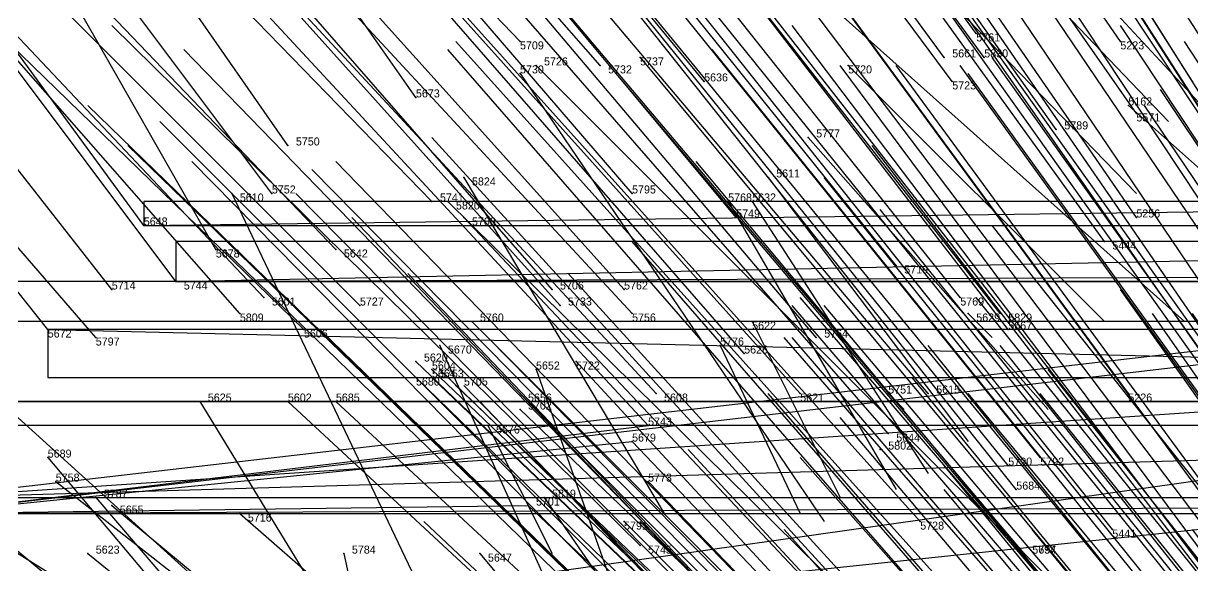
# Model space of a CAD drawing. Extents: x -0.5 to 0.59, y -0.5 to 0.59.
# Drawn here: x -0.378 to -0.232, y 0.3005 to 0.3683 of the extents above; entities that cross this region are included whole.
import ezdxf

# ---------------------------------------------------------------- set-up
doc = ezdxf.new("R2010")
doc.units = 0
for name, color, linetype in [('Clients', 3, 'CONTINUOUS'), ('Facilities', 3, 'CONTINUOUS'), ('Facilities_lines', 3, 'CONTINUOUS'), ('Min_max_boxes', 1, 'CONTINUOUS'), ('Normals', 1, 'CONTINUOUS'), ('Source_points', 5, 'CONTINUOUS'), ('Text', 3, 'CONTINUOUS')]:
    doc.layers.add(name, color=color, linetype=linetype)

msp = doc.modelspace()

# ---------------------------------------------------------------- linework, layer by layer
at = {"layer": 'Clients', "color": 5}
for p in [(-0.3, 0.318, -1.093), (-0.302, 0.316, -1.094), (-0.315, 0.308, -1.101)]:
    msp.add_point(p, dxfattribs=at)
at = {"layer": 'Facilities', "color": 3}
for p in [(-0.259, 0.367, -1.123), (-0.316, 0.366, -1.209), (-0.241, 0.366, -1.095), (-0.301, 0.364, -1.181), (-0.263, 0.364, -1.123), (-0.258, 0.364, -1.116), (-0.314, 0.363, -1.2), (-0.306, 0.363, -1.186), (-0.275, 0.363, -1.25), (-0.316, 0.362, -1.25), (-0.293, 0.361, -1.163), (-0.262, 0.361, -1.115), (-0.232, 0.361, -1.074), (-0.329, 0.359, -1.218), (-0.24, 0.358, -1.25), (-0.239, 0.357, -1.074), (-0.249, 0.355, -1.085), (-0.28, 0.354, -1.25), (-0.345, 0.353, -1.234), (-0.323, 0.349, -1.25), (-0.285, 0.349, -1.25), (-0.352, 0.347, -1.25), (-0.347, 0.347, -1.228), (-0.302, 0.347, -1.152), (-0.327, 0.346, -1.19), (-0.325, 0.346, -1.186), (-0.29, 0.346, -1.25), (-0.287, 0.346, -1.25), (-0.323, 0.344, -1.179), (-0.289, 0.344, -1.125), (-0.239, 0.344, -1.048), (-0.363, 0.343, -1.249), (-0.243, 0.341, -1.046), (-0.354, 0.34, -1.25), (-0.339, 0.34, -1.199), (-0.269, 0.338, -1.079), (-0.359, 0.336, -1.25), (-0.367, 0.335, -1.243), (-0.312, 0.335, -1.145), (-0.303, 0.335, -1.13), (-0.348, 0.334, -1.206), (-0.261, 0.334, -1.059), (-0.351, 0.332, -1.207), (-0.336, 0.333, -1.183), (-0.311, 0.333, -1.139), (-0.302, 0.332, -1.123), (-0.26, 0.332, -1.25), (-0.256, 0.332, -1.047), (-0.322, 0.331, -1.155), (-0.287, 0.331, -1.25), (-0.375, 0.33, -1.249), (-0.369, 0.329, -1.236), (-0.343, 0.33, -1.189), (-0.279, 0.329, -1.079), (-0.255, 0.33, -1.044), (-0.326, 0.328, -1.25), (-0.291, 0.328, -1.25), (-0.329, 0.326, -1.158), (-0.309, 0.326, -1.123), (-0.288, 0.327, -1.091), (-0.327, 0.325, -1.154), (-0.326, 0.325, -1.151), (-0.314, 0.325, -1.25), (-0.329, 0.324, -1.154), (-0.327, 0.324, -1.152), (-0.324, 0.323, -1.144), (-0.316, 0.322, -1.127), (-0.299, 0.322, -1.098), (-0.281, 0.322, -1.068), (-0.27, 0.322, -1.25), (-0.265, 0.322, -1.042), (-0.24, 0.322, -1.004), (-0.356, 0.321, -1.25), (-0.345, 0.321, -1.179), (-0.339, 0.321, -1.168), (-0.316, 0.32, -1.125), (-0.32, 0.318, -1.25), (-0.27, 0.317, -1.041), (-0.271, 0.315, -1.25), (-0.375, 0.314, -1.25), (-0.255, 0.313, -1.01), (-0.251, 0.314, -1.005), (-0.374, 0.311, -1.217), (-0.3, 0.311, -1.082), (-0.254, 0.31, -1.003), (-0.369, 0.309, -1.25), (-0.313, 0.309, -1.25), (-0.367, 0.308, -1.197), (-0.351, 0.307, -1.165), (-0.303, 0.306, -1.077), (-0.266, 0.306, -1.014), (-0.242, 0.305, -0.974), (-0.301, 0.303, -1.067), (-0.37, 0.302, -1.194), (-0.338, 0.302, -1.25), (-0.321, 0.302, -1.25), (-0.253, 0.302, -0.985), (-0.253, 0.302, -0.985)]:
    msp.add_point(p, dxfattribs=at)
at = {"layer": 'Facilities_lines', "color": 3}
for p, q in [((-0.363, 0.343, -1.249), (-0.133, 0.346, -1.25)), ((-0.359, 0.336, -1.25), (-0.113, 0.341, -1.25)), ((-0.39, 0.309, -1.25), (-0.157, 0.336, -1.25)), ((-0.359, 0.336, -1.25), (-0.116, 0.337, -1.25)), ((-0.391, 0.307, -1.243), (-0.185, 0.331, -1.25)), ((-0.375, 0.33, -1.249), (-0.123, 0.324, -1.25)), ((-0.39, 0.309, -1.25), (-0.153, 0.325, -1.25)), ((-0.381, 0.321, -1.247), (-0.121, 0.321, -1.25)), ((-0.402, 0.287, -1.25), (-0.183, 0.318, -1.25)), ((-0.391, 0.307, -1.243), (-0.3, 0.318, -1.093)), ((-0.391, 0.307, -1.243), (-0.302, 0.316, -1.094)), ((-0.39, 0.309, -1.25), (-0.152, 0.316, -1.25)), ((-0.402, 0.287, -1.25), (-0.175, 0.311, -1.25)), ((-0.391, 0.307, -1.243), (-0.16, 0.308, -1.25)), ((-0.391, 0.307, -1.243), (-0.315, 0.308, -1.101))]:
    msp.add_line(p, q, dxfattribs=at)
at = {"layer": 'Min_max_boxes', "color": 1}
for p, q in [((-0.133, 0.346, -1.25), (-0.363, 0.346, -1.25)), ((-0.363, 0.346, -1.25), (-0.363, 0.343, -1.25)), ((-0.133, 0.346, -1.249), (-0.363, 0.346, -1.249)), ((-0.363, 0.346, -1.249), (-0.363, 0.343, -1.249)), ((-0.363, 0.346, -1.25), (-0.363, 0.346, -1.249)), ((-0.363, 0.343, -1.25), (-0.133, 0.343, -1.25)), ((-0.363, 0.343, -1.249), (-0.133, 0.343, -1.249)), ((-0.363, 0.343, -1.25), (-0.363, 0.343, -1.249)), ((-0.113, 0.341, -1.25), (-0.359, 0.341, -1.25)), ((-0.359, 0.341, -1.25), (-0.359, 0.336, -1.25)), ((-0.113, 0.341, -1.25), (-0.359, 0.341, -1.25)), ((-0.359, 0.341, -1.25), (-0.359, 0.336, -1.25)), ((-0.359, 0.341, -1.25), (-0.359, 0.341, -1.25)), ((-0.152, 0.336, -1.25), (-0.39, 0.336, -1.25)), ((-0.152, 0.336, -1.25), (-0.39, 0.336, -1.25)), ((-0.359, 0.336, -1.25), (-0.113, 0.336, -1.25)), ((-0.359, 0.336, -1.25), (-0.113, 0.336, -1.25)), ((-0.359, 0.336, -1.25), (-0.359, 0.336, -1.25)), ((-0.16, 0.331, -1.25), (-0.391, 0.331, -1.25)), ((-0.16, 0.331, -1.093), (-0.391, 0.331, -1.093)), ((-0.123, 0.33, -1.25), (-0.375, 0.33, -1.25)), ((-0.375, 0.33, -1.25), (-0.375, 0.324, -1.25)), ((-0.123, 0.33, -1.249), (-0.375, 0.33, -1.249)), ((-0.375, 0.33, -1.249), (-0.375, 0.324, -1.249)), ((-0.375, 0.33, -1.25), (-0.375, 0.33, -1.249)), ((-0.375, 0.324, -1.25), (-0.123, 0.324, -1.25)), ((-0.375, 0.324, -1.249), (-0.123, 0.324, -1.249)), ((-0.375, 0.324, -1.25), (-0.375, 0.324, -1.249)), ((-0.381, 0.321, -1.25), (-0.121, 0.321, -1.25)), ((-0.121, 0.321, -1.25), (-0.381, 0.321, -1.25)), ((-0.381, 0.321, -1.247), (-0.121, 0.321, -1.247)), ((-0.121, 0.321, -1.247), (-0.381, 0.321, -1.247)), ((-0.122, 0.318, -1.25), (-0.402, 0.318, -1.25)), ((-0.122, 0.318, -1.25), (-0.402, 0.318, -1.25)), ((-0.39, 0.309, -1.25), (-0.152, 0.309, -1.25)), ((-0.39, 0.309, -1.25), (-0.152, 0.309, -1.25)), ((-0.391, 0.307, -1.25), (-0.16, 0.307, -1.25)), ((-0.391, 0.307, -1.093), (-0.16, 0.307, -1.093))]:
    msp.add_line(p, q, dxfattribs=at)
at = {"layer": 'Normals', "color": 1}
for p, q in [((-0.259, 0.367, -1.123), (-0.314, 0.442, -1.085)), ((-0.241, 0.366, -1.095), (-0.293, 0.442, -1.058)), ((-0.232, 0.361, -1.074), (-0.282, 0.44, -1.036)), ((-0.329, 0.359, -1.218), (-0.385, 0.439, -1.241)), ((-0.263, 0.364, -1.123), (-0.318, 0.439, -1.086)), ((-0.258, 0.364, -1.116), (-0.313, 0.439, -1.079)), ((-0.316, 0.366, -1.209), (-0.385, 0.438, -1.216)), ((-0.306, 0.363, -1.186), (-0.368, 0.434, -1.153)), ((-0.262, 0.361, -1.115), (-0.317, 0.435, -1.078)), ((-0.293, 0.361, -1.163), (-0.352, 0.433, -1.125)), ((-0.239, 0.357, -1.074), (-0.292, 0.433, -1.037)), ((-0.345, 0.353, -1.234), (-0.4, 0.432, -1.261)), ((-0.249, 0.355, -1.085), (-0.303, 0.431, -1.048)), ((-0.347, 0.347, -1.228), (-0.407, 0.427, -1.238)), ((-0.239, 0.344, -1.048), (-0.292, 0.421, -1.011)), ((-0.302, 0.347, -1.152), (-0.363, 0.418, -1.114)), ((-0.227, 0.34, -1.022), (-0.278, 0.417, -0.984)), ((-0.327, 0.346, -1.19), (-0.395, 0.416, -1.168)), ((-0.289, 0.344, -1.125), (-0.349, 0.416, -1.087)), ((-0.243, 0.341, -1.046), (-0.297, 0.416, -1.009)), ((-0.363, 0.343, -1.249), (-0.415, 0.414, -1.297)), ((-0.354, 0.34, -1.25), (-0.395, 0.412, -1.307)), ((-0.367, 0.335, -1.243), (-0.425, 0.409, -1.279)), ((-0.339, 0.34, -1.199), (-0.406, 0.41, -1.177)), ((-0.269, 0.338, -1.079), (-0.327, 0.41, -1.042)), ((-0.261, 0.334, -1.059), (-0.319, 0.407, -1.022)), ((-0.351, 0.332, -1.207), (-0.416, 0.406, -1.192)), ((-0.348, 0.334, -1.206), (-0.415, 0.405, -1.187)), ((-0.312, 0.335, -1.145), (-0.373, 0.405, -1.107)), ((-0.256, 0.332, -1.047), (-0.313, 0.405, -1.01)), ((-0.212, 0.328, -0.975), (-0.263, 0.405, -0.939)), ((-0.369, 0.329, -1.236), (-0.434, 0.404, -1.251)), ((-0.303, 0.335, -1.13), (-0.365, 0.404, -1.092)), ((-0.255, 0.33, -1.044), (-0.312, 0.404, -1.007)), ((-0.225, 0.327, -0.993), (-0.277, 0.404, -0.956)), ((-0.205, 0.326, -0.963), (-0.255, 0.404, -0.926)), ((-0.311, 0.333, -1.139), (-0.373, 0.402, -1.102)), ((-0.359, 0.336, -1.25), (-0.407, 0.4, -1.309)), ((-0.336, 0.333, -1.183), (-0.403, 0.4, -1.151)), ((-0.302, 0.332, -1.123), (-0.365, 0.4, -1.085)), ((-0.279, 0.329, -1.079), (-0.339, 0.4, -1.042)), ((-0.228, 0.323, -0.989), (-0.281, 0.399, -0.952)), ((-0.375, 0.33, -1.249), (-0.429, 0.398, -1.298)), ((-0.343, 0.33, -1.189), (-0.412, 0.397, -1.164)), ((-0.288, 0.327, -1.091), (-0.349, 0.397, -1.053)), ((-0.24, 0.322, -1.004), (-0.295, 0.397, -0.967)), ((-0.205, 0.318, -0.945), (-0.254, 0.396, -0.908)), ((-0.224, 0.319, -0.974), (-0.278, 0.395, -0.938)), ((-0.265, 0.322, -1.042), (-0.325, 0.393, -1.006)), ((-0.214, 0.317, -0.956), (-0.266, 0.394, -0.919)), ((-0.281, 0.322, -1.068), (-0.343, 0.391, -1.03)), ((-0.299, 0.322, -1.098), (-0.362, 0.39, -1.06)), ((-0.3, 0.318, -1.093), (-0.363, 0.386, -1.056)), ((-0.27, 0.317, -1.041), (-0.331, 0.387, -1.004)), ((-0.255, 0.313, -1.01), (-0.314, 0.386, -0.974)), ((-0.251, 0.314, -1.005), (-0.309, 0.386, -0.968)), ((-0.22, 0.31, -0.952), (-0.274, 0.386, -0.915)), ((-0.254, 0.31, -1.003), (-0.312, 0.383, -0.966)), ((-0.215, 0.307, -0.938), (-0.268, 0.384, -0.9)), ((-0.198, 0.306, -0.91), (-0.248, 0.384, -0.874)), ((-0.196, 0.303, -0.902), (-0.246, 0.381, -0.865)), ((-0.27, 0.379, -1.25), (-0.239, 0.347, -1.16)), ((-0.242, 0.305, -0.974), (-0.3, 0.378, -0.937)), ((-0.256, 0.378, -1.25), (-0.235, 0.356, -1.155)), ((-0.228, 0.302, -0.945), (-0.284, 0.376, -0.908)), ((-0.266, 0.306, -1.014), (-0.328, 0.375, -0.977)), ((-0.253, 0.302, -0.985), (-0.313, 0.373, -0.948)), ((-0.253, 0.302, -0.985), (-0.313, 0.373, -0.948)), ((-0.28, 0.373, -1.25), (-0.233, 0.331, -1.172)), ((-0.241, 0.298, -0.958), (-0.3, 0.37, -0.921)), ((-0.234, 0.298, -0.946), (-0.292, 0.37, -0.909)), ((-0.228, 0.297, -0.935), (-0.285, 0.37, -0.898)), ((-0.221, 0.296, -0.925), (-0.276, 0.371, -0.888)), ((-0.242, 0.37, -1.25), (-0.229, 0.356, -1.152)), ((-0.301, 0.303, -1.067), (-0.367, 0.368, -1.029)), ((-0.226, 0.294, -0.927), (-0.282, 0.368, -0.89)), ((-0.19, 0.291, -0.869), (-0.241, 0.368, -0.832)), ((-0.262, 0.297, -0.991), (-0.324, 0.366, -0.953)), ((-0.182, 0.288, -0.853), (-0.233, 0.366, -0.815)), ((-0.293, 0.298, -1.046), (-0.358, 0.365, -1.009)), ((-0.264, 0.295, -0.99), (-0.325, 0.365, -0.953)), ((-0.301, 0.364, -1.181), (-0.242, 0.293, -1.219)), ((-0.234, 0.293, -0.937), (-0.292, 0.365, -0.9)), ((-0.203, 0.288, -0.881), (-0.257, 0.364, -0.845)), ((-0.314, 0.363, -1.2), (-0.243, 0.292, -1.204)), ((-0.221, 0.289, -0.91), (-0.276, 0.363, -0.872)), ((-0.275, 0.363, -1.25), (-0.243, 0.331, -1.161)), ((-0.214, 0.288, -0.898), (-0.269, 0.363, -0.861)), ((-0.207, 0.288, -0.887), (-0.261, 0.363, -0.85)), ((-0.316, 0.362, -1.25), (-0.278, 0.306, -1.177)), ((-0.244, 0.291, -0.95), (-0.304, 0.362, -0.912)), ((-0.206, 0.287, -0.882), (-0.26, 0.362, -0.846)), ((-0.184, 0.282, -0.843), (-0.236, 0.36, -0.805)), ((-0.303, 0.293, -1.054), (-0.37, 0.358, -1.016)), ((-0.24, 0.358, -1.25), (-0.231, 0.35, -1.151)), ((-0.186, 0.281, -0.843), (-0.238, 0.358, -0.806)), ((-0.295, 0.29, -1.035), (-0.361, 0.356, -0.997)), ((-0.265, 0.286, -0.975), (-0.327, 0.354, -0.937)), ((-0.28, 0.354, -1.25), (-0.25, 0.32, -1.161)), ((-0.298, 0.288, -1.036), (-0.365, 0.353, -0.999)), ((-0.215, 0.279, -0.881), (-0.272, 0.353, -0.844)), ((-0.292, 0.285, -1.019), (-0.357, 0.351, -0.982)), ((-0.274, 0.284, -0.987), (-0.339, 0.351, -0.95)), ((-0.234, 0.279, -0.912), (-0.294, 0.351, -0.875)), ((-0.277, 0.284, -0.992), (-0.342, 0.35, -0.954)), ((-0.323, 0.349, -1.25), (-0.298, 0.307, -1.163)), ((-0.285, 0.349, -1.25), (-0.26, 0.316, -1.159)), ((-0.22, 0.277, -0.884), (-0.278, 0.349, -0.846)), ((-0.352, 0.347, -1.25), (-0.322, 0.284, -1.179)), ((-0.279, 0.281, -0.991), (-0.344, 0.347, -0.953)), ((-0.325, 0.346, -1.186), (-0.256, 0.278, -1.211)), ((-0.29, 0.346, -1.25), (-0.269, 0.31, -1.159)), ((-0.287, 0.346, -1.25), (-0.265, 0.312, -1.159)), ((-0.213, 0.273, -0.866), (-0.271, 0.345, -0.829)), ((-0.273, 0.277, -0.972), (-0.337, 0.344, -0.934)), ((-0.323, 0.344, -1.179), (-0.258, 0.275, -1.213)), ((-0.199, 0.27, -0.838), (-0.257, 0.343, -0.801)), ((-0.241, 0.271, -0.906), (-0.302, 0.341, -0.869)), ((-0.286, 0.275, -0.992), (-0.353, 0.34, -0.955)), ((-0.266, 0.27, -0.947), (-0.33, 0.337, -0.91)), ((-0.247, 0.268, -0.912), (-0.31, 0.337, -0.875)), ((-0.187, 0.259, -0.8), (-0.241, 0.335, -0.763)), ((-0.22, 0.263, -0.858), (-0.281, 0.334, -0.821)), ((-0.201, 0.262, -0.825), (-0.259, 0.334, -0.788)), ((-0.222, 0.263, -0.86), (-0.282, 0.333, -0.822)), ((-0.218, 0.262, -0.853), (-0.278, 0.333, -0.816)), ((-0.26, 0.332, -1.25), (-0.257, 0.329, -1.15)), ((-0.184, 0.256, -0.788), (-0.237, 0.332, -0.751)), ((-0.18, 0.255, -0.781), (-0.232, 0.332, -0.743)), ((-0.322, 0.331, -1.155), (-0.256, 0.265, -1.192)), ((-0.287, 0.331, -1.25), (-0.276, 0.309, -1.153)), ((-0.274, 0.265, -0.954), (-0.341, 0.33, -0.917)), ((-0.255, 0.263, -0.916), (-0.32, 0.329, -0.878)), ((-0.222, 0.259, -0.853), (-0.283, 0.329, -0.816)), ((-0.221, 0.258, -0.849), (-0.282, 0.329, -0.813)), ((-0.326, 0.328, -1.25), (-0.303, 0.277, -1.167)), ((-0.291, 0.328, -1.25), (-0.281, 0.307, -1.153)), ((-0.207, 0.256, -0.823), (-0.265, 0.328, -0.786)), ((-0.198, 0.255, -0.808), (-0.256, 0.328, -0.77)), ((-0.329, 0.326, -1.158), (-0.262, 0.262, -1.194)), ((-0.309, 0.326, -1.123), (-0.246, 0.258, -1.161)), ((-0.327, 0.325, -1.154), (-0.26, 0.261, -1.191)), ((-0.326, 0.325, -1.151), (-0.259, 0.26, -1.188)), ((-0.314, 0.325, -1.25), (-0.302, 0.291, -1.157)), ((-0.193, 0.253, -0.794), (-0.25, 0.325, -0.756)), ((-0.329, 0.324, -1.154), (-0.262, 0.259, -1.191)), ((-0.327, 0.324, -1.152), (-0.26, 0.26, -1.189)), ((-0.324, 0.323, -1.144), (-0.257, 0.259, -1.182)), ((-0.258, 0.256, -0.909), (-0.323, 0.323, -0.873)), ((-0.208, 0.252, -0.817), (-0.267, 0.324, -0.779)), ((-0.316, 0.322, -1.127), (-0.25, 0.256, -1.164)), ((-0.224, 0.252, -0.842), (-0.285, 0.322, -0.805)), ((-0.27, 0.322, -1.25), (-0.268, 0.32, -1.15)), ((-0.201, 0.251, -0.804), (-0.26, 0.322, -0.765)), ((-0.193, 0.25, -0.79), (-0.251, 0.322, -0.752)), ((-0.381, 0.321, -1.247), (-0.308, 0.255, -1.229)), ((-0.356, 0.321, -1.25), (-0.334, 0.285, -1.159)), ((-0.345, 0.321, -1.179), (-0.277, 0.258, -1.216)), ((-0.339, 0.321, -1.168), (-0.271, 0.258, -1.205)), ((-0.257, 0.254, -0.902), (-0.321, 0.321, -0.866)), ((-0.316, 0.32, -1.125), (-0.249, 0.256, -1.162)), ((-0.216, 0.248, -0.824), (-0.276, 0.319, -0.786)), ((-0.32, 0.318, -1.25), (-0.312, 0.302, -1.152)), ((-0.302, 0.316, -1.094), (-0.238, 0.249, -1.131)), ((-0.232, 0.247, -0.847), (-0.295, 0.315, -0.811)), ((-0.271, 0.315, -1.25), (-0.271, 0.315, -1.15)), ((-0.375, 0.314, -1.25), (-0.343, 0.276, -1.163)), ((-0.22, 0.245, -0.823), (-0.281, 0.314, -0.785)), ((-0.204, 0.241, -0.791), (-0.263, 0.313, -0.753)), ((-0.388, 0.31, -1.242), (-0.312, 0.247, -1.229)), ((-0.374, 0.311, -1.217), (-0.296, 0.25, -1.23)), ((-0.3, 0.311, -1.082), (-0.236, 0.245, -1.12)), ((-0.204, 0.239, -0.784), (-0.263, 0.31, -0.747)), ((-0.39, 0.309, -1.25), (-0.34, 0.278, -1.169)), ((-0.369, 0.309, -1.25), (-0.351, 0.288, -1.154)), ((-0.313, 0.309, -1.25), (-0.304, 0.296, -1.151)), ((-0.367, 0.308, -1.197), (-0.292, 0.246, -1.22)), ((-0.351, 0.307, -1.165), (-0.281, 0.246, -1.203)), ((-0.315, 0.308, -1.101), (-0.247, 0.244, -1.139)), ((-0.26, 0.242, -0.887), (-0.328, 0.306, -0.851)), ((-0.303, 0.306, -1.077), (-0.238, 0.241, -1.115)), ((-0.236, 0.24, -0.84), (-0.301, 0.306, -0.803)), ((-0.221, 0.236, -0.808), (-0.283, 0.305, -0.77)), ((-0.193, 0.233, -0.756), (-0.252, 0.305, -0.719)), ((-0.176, 0.231, -0.725), (-0.232, 0.305, -0.688)), ((-0.37, 0.302, -1.194), (-0.294, 0.241, -1.216)), ((-0.338, 0.302, -1.25), (-0.335, 0.288, -1.151)), ((-0.321, 0.302, -1.25), (-0.316, 0.296, -1.15))]:
    msp.add_line(p, q, dxfattribs=at)
at = {"layer": 'Source_points', "color": 5}
for p in [(-0.259, 0.367, -1.123), (-0.316, 0.366, -1.209), (-0.241, 0.366, -1.095), (-0.301, 0.364, -1.181), (-0.263, 0.364, -1.123), (-0.258, 0.364, -1.116), (-0.314, 0.363, -1.2), (-0.306, 0.363, -1.186), (-0.275, 0.363, -1.25), (-0.316, 0.362, -1.25), (-0.293, 0.361, -1.163), (-0.262, 0.361, -1.115), (-0.232, 0.361, -1.074), (-0.329, 0.359, -1.218), (-0.24, 0.358, -1.25), (-0.239, 0.357, -1.074), (-0.249, 0.355, -1.085), (-0.28, 0.354, -1.25), (-0.345, 0.353, -1.234), (-0.323, 0.349, -1.25), (-0.285, 0.349, -1.25), (-0.352, 0.347, -1.25), (-0.347, 0.347, -1.228), (-0.302, 0.347, -1.152), (-0.327, 0.346, -1.19), (-0.325, 0.346, -1.186), (-0.29, 0.346, -1.25), (-0.287, 0.346, -1.25), (-0.323, 0.344, -1.179), (-0.289, 0.344, -1.125), (-0.239, 0.344, -1.048), (-0.363, 0.343, -1.249), (-0.243, 0.341, -1.046), (-0.354, 0.34, -1.25), (-0.339, 0.34, -1.199), (-0.269, 0.338, -1.079), (-0.359, 0.336, -1.25), (-0.367, 0.335, -1.243), (-0.312, 0.335, -1.145), (-0.303, 0.335, -1.13), (-0.348, 0.334, -1.206), (-0.261, 0.334, -1.059), (-0.351, 0.332, -1.207), (-0.336, 0.333, -1.183), (-0.311, 0.333, -1.139), (-0.302, 0.332, -1.123), (-0.26, 0.332, -1.25), (-0.256, 0.332, -1.047), (-0.322, 0.331, -1.155), (-0.287, 0.331, -1.25), (-0.375, 0.33, -1.249), (-0.369, 0.329, -1.236), (-0.343, 0.33, -1.189), (-0.279, 0.329, -1.079), (-0.255, 0.33, -1.044), (-0.326, 0.328, -1.25), (-0.291, 0.328, -1.25), (-0.329, 0.326, -1.158), (-0.309, 0.326, -1.123), (-0.288, 0.327, -1.091), (-0.327, 0.325, -1.154), (-0.326, 0.325, -1.151), (-0.314, 0.325, -1.25), (-0.329, 0.324, -1.154), (-0.327, 0.324, -1.152), (-0.324, 0.323, -1.144), (-0.316, 0.322, -1.127), (-0.299, 0.322, -1.098), (-0.281, 0.322, -1.068), (-0.27, 0.322, -1.25), (-0.265, 0.322, -1.042), (-0.24, 0.322, -1.004), (-0.356, 0.321, -1.25), (-0.345, 0.321, -1.179), (-0.339, 0.321, -1.168), (-0.316, 0.32, -1.125), (-0.32, 0.318, -1.25), (-0.3, 0.318, -1.093), (-0.27, 0.317, -1.041), (-0.302, 0.316, -1.094), (-0.271, 0.315, -1.25), (-0.375, 0.314, -1.25), (-0.255, 0.313, -1.01), (-0.251, 0.314, -1.005), (-0.374, 0.311, -1.217), (-0.3, 0.311, -1.082), (-0.254, 0.31, -1.003), (-0.369, 0.309, -1.25), (-0.313, 0.309, -1.25), (-0.367, 0.308, -1.197), (-0.351, 0.307, -1.165), (-0.315, 0.308, -1.101), (-0.303, 0.306, -1.077), (-0.266, 0.306, -1.014), (-0.242, 0.305, -0.974), (-0.301, 0.303, -1.067), (-0.37, 0.302, -1.194), (-0.338, 0.302, -1.25), (-0.321, 0.302, -1.25), (-0.253, 0.302, -0.985), (-0.253, 0.302, -0.985)]:
    msp.add_point(p, dxfattribs=at)

# ---------------------------------------------------------------- texts
at = {"layer": 'Text', "color": 3}
for s, p in [('5761', (-0.259, 0.366, -1.123)), ('5709', (-0.316, 0.365, -1.209)), ('5223', (-0.241, 0.365, -1.095)), ('5726', (-0.313, 0.363, -1.2)), ('5737', (-0.301, 0.363, -1.181)), ('5661', (-0.262, 0.364, -1.123)), ('5830', (-0.258, 0.364, -1.116)), ('5730', (-0.316, 0.362, -1.25)), ('5732', (-0.305, 0.362, -1.186)), ('5720', (-0.275, 0.362, -1.25)), ('5636', (-0.293, 0.361, -1.163)), ('5723', (-0.262, 0.36, -1.115)), ('5673', (-0.329, 0.359, -1.218)), ('5162', (-0.24, 0.358, -1.25)), ('5571', (-0.239, 0.356, -1.074)), ('5777', (-0.279, 0.354, -1.25)), ('5789', (-0.248, 0.355, -1.085)), ('5750', (-0.344, 0.353, -1.234)), ('5611', (-0.284, 0.349, -1.25)), ('5752', (-0.347, 0.347, -1.228)), ('5824', (-0.322, 0.348, -1.25)), ('5795', (-0.302, 0.347, -1.152)), ('5610', (-0.351, 0.346, -1.25)), ('5741', (-0.326, 0.346, -1.19)), ('5768', (-0.29, 0.346, -1.25)), ('5632', (-0.287, 0.346, -1.25)), ('5820', (-0.324, 0.345, -1.186)), ('5749', (-0.289, 0.344, -1.125)), ('5256', (-0.239, 0.344, -1.048)), ('5648', (-0.363, 0.343, -1.249)), ('5703', (-0.322, 0.343, -1.179)), ('5444', (-0.242, 0.34, -1.046)), ('5678', (-0.354, 0.339, -1.25)), ('5642', (-0.338, 0.339, -1.199)), ('5719', (-0.268, 0.337, -1.079)), ('5714', (-0.367, 0.335, -1.243)), ('5744', (-0.358, 0.335, -1.25)), ('5706', (-0.311, 0.335, -1.145)), ('5762', (-0.303, 0.335, -1.13)), ('5601', (-0.347, 0.333, -1.206)), ('5727', (-0.336, 0.333, -1.183)), ('5733', (-0.31, 0.333, -1.139)), ('5769', (-0.261, 0.333, -1.059)), ('5809', (-0.351, 0.331, -1.207)), ('5760', (-0.321, 0.331, -1.155)), ('5756', (-0.302, 0.331, -1.123)), ('5629', (-0.259, 0.331, -1.25)), ('5829', (-0.255, 0.331, -1.047)), ('5622', (-0.287, 0.33, -1.25)), ('5667', (-0.255, 0.33, -1.044)), ('5672', (-0.375, 0.329, -1.249)), ('5797', (-0.369, 0.328, -1.236)), ('5606', (-0.343, 0.329, -1.189)), ('5776', (-0.291, 0.328, -1.25)), ('5764', (-0.278, 0.329, -1.079)), ('5670', (-0.325, 0.327, -1.25)), ('5626', (-0.288, 0.327, -1.091)), ('5620', (-0.328, 0.326, -1.158)), ('5604', (-0.327, 0.325, -1.154)), ('5652', (-0.314, 0.325, -1.25)), ('5722', (-0.309, 0.325, -1.123)), ('5664', (-0.327, 0.324, -1.152)), ('5753', (-0.326, 0.324, -1.151)), ('5680', (-0.329, 0.323, -1.154)), ('5705', (-0.323, 0.323, -1.144)), ('5751', (-0.27, 0.322, -1.25)), ('5615', (-0.264, 0.322, -1.042)), ('5625', (-0.355, 0.321, -1.25)), ('5602', (-0.345, 0.321, -1.179)), ('5685', (-0.339, 0.321, -1.168)), ('5656', (-0.315, 0.321, -1.127)), ('5608', (-0.298, 0.321, -1.098)), ('5621', (-0.281, 0.321, -1.068)), ('5226', (-0.24, 0.321, -1.004)), ('5702', (-0.315, 0.32, -1.125)), ('5743', (-0.3, 0.318, -1.093)), ('5676', (-0.319, 0.317, -1.25)), ('5679', (-0.302, 0.316, -1.094)), ('5644', (-0.269, 0.316, -1.041)), ('5802', (-0.27, 0.315, -1.25)), ('5689', (-0.375, 0.314, -1.25)), ('5790', (-0.255, 0.313, -1.01)), ('5792', (-0.251, 0.313, -1.005)), ('5758', (-0.374, 0.311, -1.217)), ('5773', (-0.3, 0.311, -1.082)), ('5787', (-0.368, 0.309, -1.25)), ('5819', (-0.312, 0.309, -1.25)), ('5684', (-0.254, 0.31, -1.003)), ('5701', (-0.314, 0.308, -1.101)), ('5655', (-0.366, 0.307, -1.197)), ('5716', (-0.35, 0.306, -1.165)), ('5791', (-0.303, 0.305, -1.077)), ('5728', (-0.266, 0.305, -1.014)), ('5441', (-0.242, 0.304, -0.974)), ('5623', (-0.369, 0.302, -1.194)), ('5784', (-0.337, 0.302, -1.25)), ('5745', (-0.3, 0.302, -1.067)), ('5637', (-0.252, 0.302, -0.985)), ('5794', (-0.252, 0.302, -0.985)), ('5647', (-0.32, 0.301, -1.25))]:
    msp.add_text(s, height=0.001, dxfattribs=at).set_placement(p)

doc.saveas('drawing.dxf')
